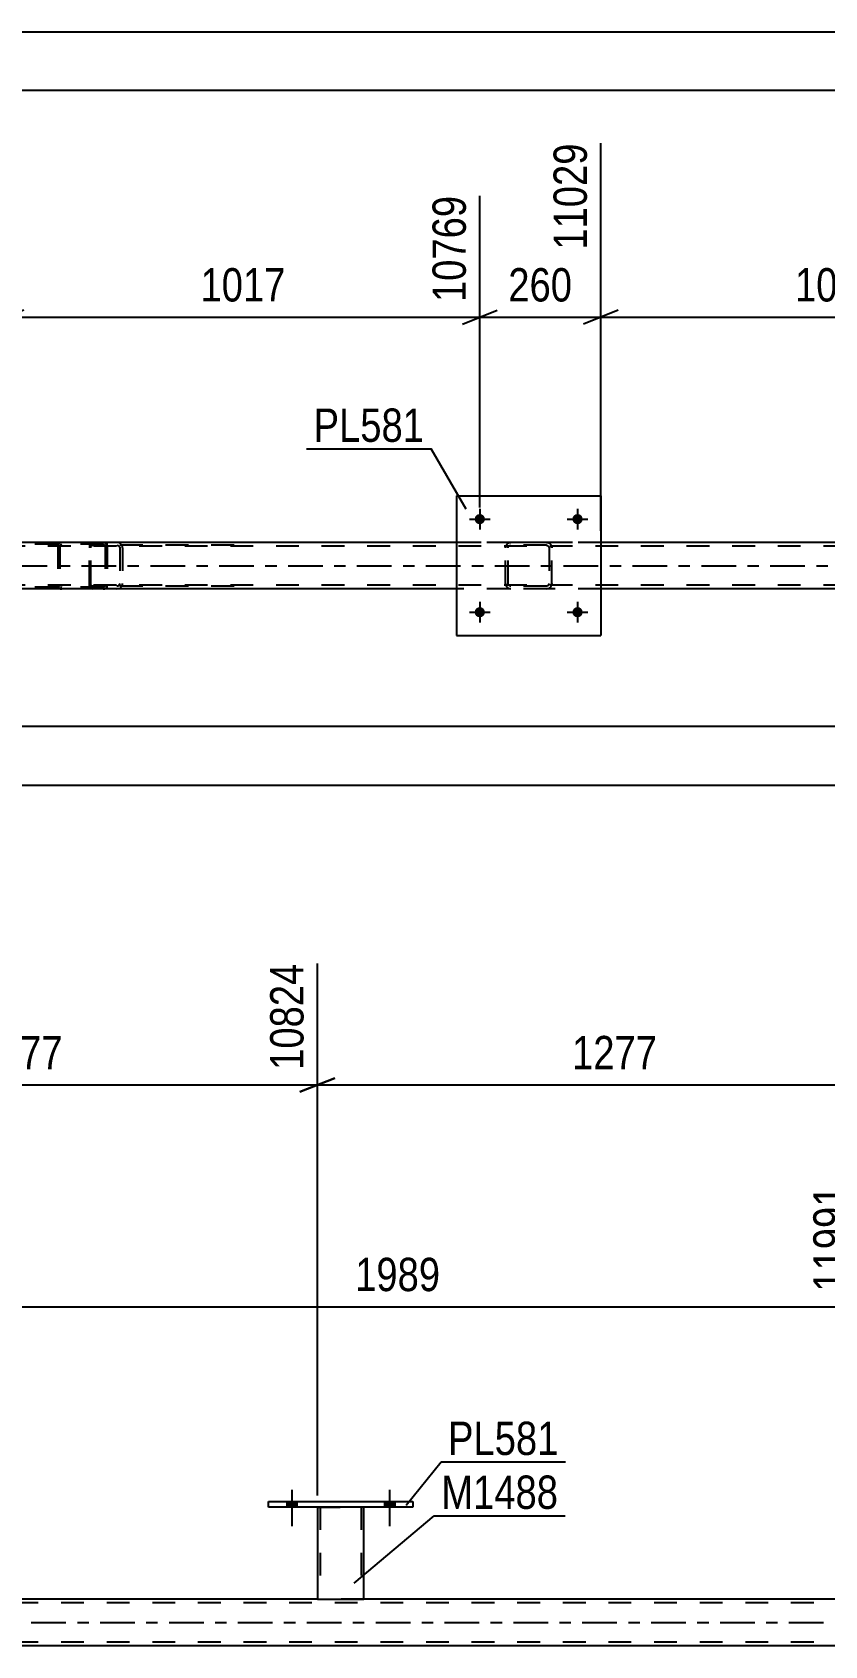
# Model space of a CAD drawing. Header units: millimetres. Extents: x 0 to 841, y 0 to 594.
# Drawn here: x 480.4 to 548.5, y 455.4 to 594 of the extents above; entities that cross this region are included whole.
import ezdxf

# ---------------------------------------------------------------- set-up
doc = ezdxf.new("R2010")
doc.units = ezdxf.units.MM
doc.linetypes.add('DXK_LINE_DOT2', pattern=[3.9198, 1.9599, -1.9599])
doc.linetypes.add('DXK_LINE_DOT3', pattern=[5.9187, 2.979, -0.9799, 0.9799, -0.9799])
doc.styles.add('Arial Narrow', font='ARIALN.TTF', dxfattribs={"height": 0.2})

# ---------------------------------------------------------------- blocks, each defined once
blk = doc.blocks.new('Unknown-815137708-1135')
at = {"color": 5, "linetype": 'Continuous'}
for p, q in [((841, 594), (0, 594)), ((836, 589), (5, 589))]:
    blk.add_line(p, q, dxfattribs=at)
blk = doc.blocks.new('Bolt-815137708-3135 - 3128')
at = {"linetype": 'Continuous'}
for points in [[(519.29, 544.17, -1), (518.41, 544.17, -1)], [(527.69, 544.17, -1), (526.81, 544.17, -1)]]:
    blk.add_hatch(color=1, dxfattribs=at).paths.add_polyline_path(points)
at = {"color": 1, "linetype": 'Continuous'}
for p, q in [((518.85, 545.05), (518.85, 543.29)), ((527.25, 545.05), (527.25, 543.29)), ((517.97, 544.17), (519.73, 544.17)), ((526.37, 544.17), (528.13, 544.17))]:
    blk.add_line(p, q, dxfattribs=at)
blk = doc.blocks.new('Part-815137708-3175 - 3128')
at = {"color": 2, "linetype": 'Continuous'}
for p, q in [((516.85, 554.17), (516.85, 542.17)), ((516.85, 554.17), (529.25, 554.17)), ((529.25, 554.17), (529.25, 542.17)), ((516.85, 542.17), (529.25, 542.17))]:
    blk.add_line(p, q, dxfattribs=at)
blk = doc.blocks.new('Part-815137708-3188 - 3128')
at = {"color": 7, "linetype": 'DXK_LINE_DOT2'}
for p, q in [((521.05, 549.69), (521.08, 549.87)), ((521.08, 549.87), (521.05, 549.69)), ((521.05, 546.65), (521.05, 549.69)), ((521.29, 549.69), (521.3, 549.78)), ((521.29, 546.65), (521.29, 549.69)), ((521.3, 549.78), (521.36, 549.86)), ((521.34, 550.13), (521.53, 550.17)), ((521.53, 550.17), (521.34, 550.13)), ((521.36, 549.86), (521.43, 549.91)), ((521.43, 549.91), (521.53, 549.93)), ((524.57, 550.17), (521.53, 550.17)), ((524.57, 549.93), (521.53, 549.93)), ((524.57, 550.17), (524.75, 550.13)), ((524.75, 550.13), (524.57, 550.17)), ((524.57, 549.93), (524.66, 549.91)), ((524.66, 549.91), (524.73, 549.86)), ((524.73, 549.86), (524.79, 549.78)), ((524.79, 549.78), (524.81, 549.69)), ((524.81, 549.69), (524.81, 546.65)), ((525.01, 549.87), (525.05, 549.69)), ((525.05, 549.69), (525.01, 549.87)), ((525.05, 546.65), (525.05, 549.69)), ((521.08, 546.46), (521.05, 546.65)), ((521.05, 546.65), (521.08, 546.46)), ((521.3, 546.55), (521.29, 546.65)), ((521.36, 546.48), (521.3, 546.55)), ((521.53, 546.17), (521.34, 546.2)), ((521.34, 546.2), (521.53, 546.17)), ((521.43, 546.42), (521.36, 546.48)), ((521.53, 546.41), (521.43, 546.42)), ((524.57, 546.41), (521.53, 546.41)), ((524.66, 546.42), (524.57, 546.41)), ((524.75, 546.2), (524.57, 546.17)), ((524.57, 546.17), (524.75, 546.2)), ((524.73, 546.48), (524.66, 546.42)), ((524.79, 546.55), (524.73, 546.48)), ((524.81, 546.65), (524.79, 546.55)), ((525.05, 546.65), (525.01, 546.46)), ((525.01, 546.46), (525.05, 546.65)), ((524.57, 546.17), (521.53, 546.17))]:
    blk.add_line(p, q, dxfattribs=at)
at = {"color": 7, "linetype": 'DXK_LINE_DOT3'}
blk.add_line((523.05, 548.17), (523.05, 548.17), dxfattribs=at)
at = {"color": 7, "linetype": 'DXK_LINE_DOT2'}
for centre, start, end in [((521.53, 549.69), 112.5, 157.5), ((521.53, 549.69), 112.5, 157.5), ((524.57, 549.69), 22.5, 67.5), ((524.57, 549.69), 22.5, 67.5), ((521.53, 546.65), 202.5, 247.5), ((521.53, 546.65), 202.5, 247.5), ((524.57, 546.65), 292.5, 337.5), ((524.57, 546.65), 292.5, 337.5)]:
    blk.add_arc(centre, 0.48, start, end, dxfattribs=at)
blk = doc.blocks.new('Part-815137708-3220 - 3128')
at = {"color": 7, "linetype": 'DXK_LINE_DOT2'}
for p, q in [((486.5, 550.17), (471.18, 550.17)), ((486.5, 550.01), (471.18, 550.01)), ((482.61, 549.97), (482.59, 549.85)), ((482.59, 549.85), (482.59, 546.49)), ((482.76, 549.85), (482.77, 549.91)), ((482.76, 549.85), (482.76, 546.49)), ((482.77, 549.91), (482.81, 549.96)), ((482.93, 550.17), (482.8, 550.14)), ((482.81, 549.96), (482.86, 549.99)), ((482.86, 549.99), (482.93, 550.01)), ((486.63, 550.14), (486.5, 550.17)), ((486.5, 550.01), (486.57, 549.99)), ((486.57, 549.99), (486.59, 549.98)), ((486.59, 549.98), (486.62, 549.96)), ((486.62, 549.96), (486.66, 549.91)), ((486.66, 549.91), (486.67, 549.85)), ((486.67, 549.85), (486.67, 546.49)), ((486.84, 549.85), (486.82, 549.97)), ((486.84, 549.85), (486.84, 546.49)), ((486.5, 546.33), (471.18, 546.33)), ((482.59, 546.49), (482.61, 546.36)), ((482.77, 546.43), (482.76, 546.49)), ((482.81, 546.37), (482.77, 546.43)), ((482.81, 546.37), (482.84, 546.35)), ((482.84, 546.35), (482.86, 546.34)), ((482.86, 546.34), (482.93, 546.33)), ((486.57, 546.34), (486.5, 546.33)), ((486.62, 546.37), (486.57, 546.34)), ((486.66, 546.43), (486.62, 546.37)), ((486.67, 546.49), (486.66, 546.43)), ((486.82, 546.36), (486.84, 546.49)), ((486.5, 546.17), (471.18, 546.17)), ((482.8, 546.19), (482.93, 546.17)), ((486.5, 546.17), (486.63, 546.19))]:
    blk.add_line(p, q, dxfattribs=at)
for centre, start, end in [((482.92, 549.83), 110.7583, 155.68), ((486.52, 549.83), 24.32, 69.2417), ((482.92, 546.5), 204.32, 249.2417), ((486.52, 546.5), 290.7583, 335.68)]:
    blk.add_arc(centre, 0.331, start, end, dxfattribs=at)
blk = doc.blocks.new('Bolt-815137708-3240 - 3128')
at = {"linetype": 'Continuous'}
for points in [[(519.29, 552.17, -1), (518.41, 552.17, -1)], [(527.69, 552.17, -1), (526.81, 552.17, -1)]]:
    blk.add_hatch(color=1, dxfattribs=at).paths.add_polyline_path(points)
at = {"color": 1, "linetype": 'Continuous'}
for p, q in [((517.97, 552.17), (519.73, 552.17)), ((518.85, 553.05), (518.85, 551.29)), ((526.37, 552.17), (528.13, 552.17)), ((527.25, 553.05), (527.25, 551.29))]:
    blk.add_line(p, q, dxfattribs=at)
blk = doc.blocks.new('Part-815137708-3280 - 3128')
at = {"color": 7, "linetype": 'DXK_LINE_DOT2'}
for p, q in [((485.32, 549.87), (485.3, 549.69)), ((485.3, 546.65), (485.3, 549.69)), ((485.38, 550.03), (485.32, 549.87)), ((485.47, 550.13), (485.38, 550.03)), ((485.43, 549.69), (485.44, 549.78)), ((485.43, 546.65), (485.43, 549.69)), ((485.44, 549.78), (485.47, 549.86)), ((485.57, 550.17), (485.47, 550.13)), ((485.47, 549.86), (485.52, 549.91)), ((485.52, 549.91), (485.57, 549.93)), ((497.73, 550.17), (485.57, 550.17)), ((497.73, 549.93), (485.57, 549.93)), ((486.84, 549.93), (486.84, 550.17)), ((487.85, 550.13), (487.66, 550.17)), ((487.66, 549.93), (487.76, 549.91)), ((487.76, 549.91), (487.84, 549.86)), ((487.84, 549.86), (487.89, 549.78)), ((487.89, 549.78), (487.91, 549.69)), ((487.91, 549.69), (487.91, 546.65)), ((488.15, 549.77), (488.12, 549.87)), ((488.16, 549.69), (488.15, 549.77)), ((488.16, 549.69), (488.16, 546.65)), ((485.32, 546.46), (485.3, 546.65)), ((485.37, 546.34), (485.32, 546.46)), ((485.38, 546.31), (485.37, 546.34)), ((485.38, 546.31), (485.47, 546.2)), ((485.44, 546.55), (485.43, 546.65)), ((485.47, 546.48), (485.44, 546.55)), ((485.52, 546.42), (485.47, 546.48)), ((485.47, 546.2), (485.57, 546.17)), ((485.57, 546.41), (485.52, 546.42)), ((497.73, 546.41), (485.57, 546.41)), ((486.84, 546.17), (486.84, 546.41)), ((487.76, 546.42), (487.66, 546.41)), ((487.66, 546.17), (487.85, 546.2)), ((487.84, 546.48), (487.76, 546.42)), ((487.89, 546.55), (487.84, 546.48)), ((487.91, 546.65), (487.89, 546.55)), ((488.12, 546.46), (488.15, 546.56)), ((488.15, 546.56), (488.16, 546.65)), ((497.73, 546.17), (485.57, 546.17))]:
    blk.add_line(p, q, dxfattribs=at)
for centre, start, end in [((487.67, 549.67), 23.8494, 68.8059), ((487.67, 546.66), 291.1941, 336.1506)]:
    blk.add_arc(centre, 0.492, start, end, dxfattribs=at)
blk = doc.blocks.new('Part-815137708-3341 - 3128')
at = {"color": 7, "linetype": 'DXK_LINE_DOT2'}
for p, q in [((750.25, 549.85), (88.07, 549.85)), ((750.25, 550.17), (210.36, 550.17)), ((529.25, 550.17), (516.85, 550.17)), ((750.25, 546.49), (88.07, 546.49)), ((529.25, 546.17), (516.85, 546.17))]:
    blk.add_line(p, q, dxfattribs=at)
at = {"color": 2, "linetype": 'Continuous'}
for p, q in [((516.85, 550.17), (478.16, 550.17)), ((567.93, 550.17), (529.25, 550.17)), ((516.85, 546.17), (478.16, 546.17)), ((567.93, 546.17), (529.25, 546.17))]:
    blk.add_line(p, q, dxfattribs=at)
at = {"color": 7, "linetype": 'DXK_LINE_DOT3'}
blk.add_line((88.07, 548.17), (750.25, 548.17), dxfattribs=at)
blk = doc.blocks.new('Bolt-815137708-4159 - 4136')
at = {"linetype": 'Continuous'}
for points in [[(502.26, 467.28), (503.14, 467.28), (503.14, 467.76), (502.26, 467.76)], [(510.66, 467.28), (511.54, 467.28), (511.54, 467.76), (510.66, 467.76)]]:
    blk.add_hatch(color=1, dxfattribs=at).paths.add_polyline_path(points)
at = {"color": 1, "linetype": 'Continuous'}
for p, q in [((502.7, 468.76), (502.7, 465.64)), ((511.1, 468.76), (511.1, 465.64)), ((502.26, 467.76), (502.26, 467.28)), ((503.14, 467.76), (503.14, 467.28)), ((510.66, 467.76), (510.66, 467.28)), ((511.54, 467.76), (511.54, 467.28))]:
    blk.add_line(p, q, dxfattribs=at)
blk = doc.blocks.new('Bolt-815137708-4160 - 4136')
at = {"linetype": 'Continuous'}
for points in [[(502.26, 467.28), (503.14, 467.28), (503.14, 467.76), (502.26, 467.76)], [(510.66, 467.28), (511.54, 467.28), (511.54, 467.76), (510.66, 467.76)]]:
    blk.add_hatch(color=1, dxfattribs=at).paths.add_polyline_path(points)
at = {"color": 1, "linetype": 'Continuous'}
for p, q in [((502.7, 468.76), (502.7, 465.64)), ((511.1, 468.76), (511.1, 465.64)), ((502.26, 467.76), (502.26, 467.28)), ((503.14, 467.76), (503.14, 467.28)), ((510.66, 467.76), (510.66, 467.28)), ((511.54, 467.76), (511.54, 467.28))]:
    blk.add_line(p, q, dxfattribs=at)
blk = doc.blocks.new('Part-815137708-4276 - 4136')
at = {"color": 2, "linetype": 'Continuous'}
for p, q in [((500.7, 467.76), (513.1, 467.76)), ((500.7, 467.28), (500.7, 467.76)), ((513.1, 467.28), (500.7, 467.28)), ((513.1, 467.76), (513.1, 467.28))]:
    blk.add_line(p, q, dxfattribs=at)
blk = doc.blocks.new('Part-815137708-4281 - 4136')
at = {"color": 2, "linetype": 'Continuous'}
for p, q in [((504.9, 467.28), (504.9, 459.37)), ((508.9, 459.37), (508.9, 467.28)), ((504.9, 459.37), (508.9, 459.37))]:
    blk.add_line(p, q, dxfattribs=at)
at = {"color": 7, "linetype": 'DXK_LINE_DOT2'}
for p, q in [((504.9, 467.28), (508.9, 467.28)), ((504.9, 467.28), (504.9, 467.28)), ((504.9, 467.28), (504.9, 467.28)), ((505.14, 467.28), (505.14, 459.37)), ((508.66, 467.28), (508.66, 459.37)), ((508.9, 467.28), (508.9, 467.28)), ((508.9, 467.28), (508.9, 467.28)), ((508.6, 459.37), (508.64, 459.37)), ((508.6, 459.37), (508.64, 459.37)), ((508.64, 459.37), (508.66, 459.37)), ((508.64, 459.37), (508.66, 459.37))]:
    blk.add_line(p, q, dxfattribs=at)
blk = doc.blocks.new('Part-815137708-4482 - 4136')
at = {"color": 7, "linetype": 'DXK_LINE_DOT2'}
for p, q in [((735.7, 459.05), (71.92, 459.05)), ((508.9, 459.37), (504.9, 459.37)), ((735.7, 455.69), (71.92, 455.69))]:
    blk.add_line(p, q, dxfattribs=at)
at = {"color": 2, "linetype": 'Continuous'}
for p, q in [((504.9, 459.37), (457.82, 459.37)), ((555.98, 459.37), (508.9, 459.37)), ((551.57, 455.37), (472.01, 455.37))]:
    blk.add_line(p, q, dxfattribs=at)
at = {"color": 7, "linetype": 'DXK_LINE_DOT3'}
blk.add_line((71.92, 457.37), (735.7, 457.37), dxfattribs=at)
blk = doc.blocks.new('StraightDimension-815137708-15266 - 3128')
at = {"color": 7, "linetype": 'Continuous'}
for p, q in [((529.25, 551.17), (529.25, 584.46)), ((569.93, 553.17), (569.93, 579.96)), ((530.75, 570.12), (527.75, 568.92)), ((568.43, 568.92), (571.43, 570.12)), ((529.25, 569.52), (569.93, 569.52))]:
    blk.add_line(p, q, dxfattribs=at)
at = {"color": 0}
blk.add_wipeout([(553.84, 570.27), (553.84, 574.47), (545.33, 574.47), (545.33, 570.27)], dxfattribs=at)
at = {"color": 3, "style": 'Arial Narrow'}
blk.add_text('1017', height=2.863, dxfattribs=at).set_placement((545.93, 570.87))
at = {"color": 0, "linetype": 'Continuous'}
blk.add_wipeout([(569.33, 580.56), (565.13, 580.56), (565.13, 570.22), (569.33, 570.22)], dxfattribs=at)
at = {"color": 3, "linetype": 'Continuous', "style": 'Arial Narrow'}
blk.add_text('12046', height=2.863, rotation=90.0002, dxfattribs=at).set_placement((568.73, 570.82))
blk = doc.blocks.new('StraightDimension-815137708-3487 - 3128')
at = {"color": 7, "linetype": 'Continuous'}
blk.add_line((87.43, 529.32), (788.01, 529.32), dxfattribs=at)
blk = doc.blocks.new('StraightDimension-815137708-10435 - 3128')
at = {"color": 7, "linetype": 'Continuous'}
blk.add_line((88.07, 534.39), (787.37, 534.39), dxfattribs=at)
blk = doc.blocks.new('StraightDimension-815137708-15267 - 3128')
at = {"color": 7, "linetype": 'Continuous'}
for p, q in [((529.25, 551.17), (529.25, 584.46)), ((518.85, 553.17), (518.85, 579.96)), ((517.35, 568.92), (520.35, 570.12)), ((530.75, 570.12), (527.75, 568.92)), ((518.85, 569.52), (529.25, 569.52))]:
    blk.add_line(p, q, dxfattribs=at)
at = {"color": 0}
blk.add_wipeout([(527.39, 570.27), (527.39, 574.47), (520.7, 574.47), (520.7, 570.27)], dxfattribs=at)
at = {"color": 3, "style": 'Arial Narrow'}
blk.add_text('260', height=2.863, dxfattribs=at).set_placement((521.3, 570.87))
at = {"color": 0, "linetype": 'Continuous'}
blk.add_wipeout([(528.65, 585.06), (524.45, 585.06), (524.45, 574.72), (528.65, 574.72)], dxfattribs=at)
at = {"color": 3, "linetype": 'Continuous', "style": 'Arial Narrow'}
blk.add_text('11029', height=2.863, rotation=90.0002, dxfattribs=at).set_placement((528.05, 575.32))
blk = doc.blocks.new('StraightDimension-815137708-15268 - 3128')
at = {"color": 7, "linetype": 'Continuous'}
for p, q in [((478.16, 551.17), (478.16, 582.63)), ((518.85, 553.17), (518.85, 579.96)), ((479.66, 570.12), (476.66, 568.92)), ((517.35, 568.92), (520.35, 570.12)), ((478.16, 569.52), (518.85, 569.52))]:
    blk.add_line(p, q, dxfattribs=at)
at = {"color": 0}
blk.add_wipeout([(502.76, 570.27), (502.76, 574.47), (494.25, 574.47), (494.25, 570.27)], dxfattribs=at)
at = {"color": 3, "style": 'Arial Narrow'}
blk.add_text('1017', height=2.863, dxfattribs=at).set_placement((494.85, 570.87))
at = {"color": 0, "linetype": 'Continuous'}
blk.add_wipeout([(518.25, 580.56), (514.05, 580.56), (514.05, 570.22), (518.25, 570.22)], dxfattribs=at)
at = {"color": 3, "linetype": 'Continuous', "style": 'Arial Narrow'}
blk.add_text('10769', height=2.863, rotation=90.0002, dxfattribs=at).set_placement((517.65, 570.82))
blk = doc.blocks.new('StraightDimension-815137708-16447 - 4136')
at = {"color": 7, "linetype": 'Continuous'}
for p, q in [((504.9, 468.28), (504.9, 513.99)), ((453.82, 468.28), (453.82, 512.17)), ((455.32, 504.15), (452.32, 502.95)), ((453.82, 503.55), (504.9, 503.55)), ((503.4, 502.95), (506.4, 504.15))]:
    blk.add_line(p, q, dxfattribs=at)
at = {"color": 0}
blk.add_wipeout([(483.61, 504.3), (483.61, 508.5), (475.1, 508.5), (475.1, 504.3)], dxfattribs=at)
at = {"color": 3, "style": 'Arial Narrow'}
blk.add_text('1277', height=2.863, dxfattribs=at).set_placement((475.7, 504.9))
at = {"color": 0, "linetype": 'Continuous'}
blk.add_wipeout([(504.3, 514.59), (500.1, 514.59), (500.1, 504.25), (504.3, 504.25)], dxfattribs=at)
at = {"color": 3, "linetype": 'Continuous', "style": 'Arial Narrow'}
blk.add_text('10824', height=2.863, rotation=90.0002, dxfattribs=at).set_placement((503.7, 504.85))
blk = doc.blocks.new('StraightDimension-815137708-5612 - 4136')
at = {"color": 7, "linetype": 'Continuous'}
for p, q in [((472.01, 456.37), (472.01, 499.43)), ((551.57, 456.37), (551.57, 494.93)), ((473.51, 485.09), (470.51, 483.89)), ((472.01, 484.49), (551.57, 484.49)), ((550.07, 483.89), (553.07, 485.09))]:
    blk.add_line(p, q, dxfattribs=at)
at = {"color": 0}
blk.add_wipeout([(516.05, 485.24), (516.05, 489.44), (507.54, 489.44), (507.54, 485.24)], dxfattribs=at)
at = {"color": 3, "style": 'Arial Narrow'}
blk.add_text('1989', height=2.863, dxfattribs=at).set_placement((508.14, 485.84))
at = {"color": 0, "linetype": 'Continuous'}
blk.add_wipeout([(550.97, 495.53), (546.77, 495.53), (546.77, 485.19), (550.97, 485.19)], dxfattribs=at)
at = {"color": 3, "linetype": 'Continuous', "style": 'Arial Narrow'}
blk.add_text('11991', height=2.863, rotation=90.0002, dxfattribs=at).set_placement((550.37, 485.79))
blk = doc.blocks.new('StraightDimension-815137708-16446 - 4136')
at = {"color": 7, "linetype": 'Continuous'}
for p, q in [((504.9, 468.28), (504.9, 513.99)), ((555.98, 468.28), (555.98, 513.99)), ((506.4, 504.15), (503.4, 502.95)), ((504.9, 503.55), (555.98, 503.55)), ((554.48, 502.95), (557.48, 504.15))]:
    blk.add_line(p, q, dxfattribs=at)
at = {"color": 0}
blk.add_wipeout([(534.69, 504.3), (534.69, 508.5), (526.18, 508.5), (526.18, 504.3)], dxfattribs=at)
at = {"color": 3, "style": 'Arial Narrow'}
blk.add_text('1277', height=2.863, dxfattribs=at).set_placement((526.78, 504.9))
at = {"color": 0, "linetype": 'Continuous'}
blk.add_wipeout([(555.38, 514.59), (551.18, 514.59), (551.18, 504.25), (555.38, 504.25)], dxfattribs=at)
at = {"color": 3, "linetype": 'Continuous', "style": 'Arial Narrow'}
blk.add_text('12101', height=2.863, rotation=90.0002, dxfattribs=at).set_placement((554.78, 504.85))
blk = doc.blocks.new('Mark-815137708-3171 - 3128')
at = {"color": 0}
blk.add_wipeout([(514.08, 558.81), (514.08, 561.81), (504.57, 561.81), (504.57, 558.81)], dxfattribs=at)
blk.add_wipeout([(514.08, 558.81), (514.08, 561.81), (504.57, 561.81), (504.57, 558.81)], dxfattribs=at)
at = {"color": 30, "linetype": 'Continuous'}
for p in [(503.97, 558.21), (517.68, 553.02)]:
    blk.add_line(p, (514.68, 558.21), dxfattribs=at)
at = {"color": 3, "style": 'Arial Narrow'}
blk.add_text('PL581', height=2.863, dxfattribs=at).set_placement((504.57, 558.81))
blk = doc.blocks.new('Mark-815137708-4272 - 4136')
at = {"color": 0}
blk.add_wipeout([(525.62, 471.76), (525.62, 474.76), (516.12, 474.76), (516.12, 471.76)], dxfattribs=at)
blk.add_wipeout([(525.62, 471.76), (525.62, 474.76), (516.12, 474.76), (516.12, 471.76)], dxfattribs=at)
at = {"color": 30, "linetype": 'Continuous'}
for p, q in [((512.52, 467.44), (515.52, 471.16)), ((515.52, 471.16), (526.22, 471.16))]:
    blk.add_line(p, q, dxfattribs=at)
at = {"color": 3, "style": 'Arial Narrow'}
blk.add_text('PL581', height=2.863, dxfattribs=at).set_placement((516.12, 471.76))
blk = doc.blocks.new('Mark-815137708-4277 - 4136')
at = {"color": 0}
blk.add_wipeout([(525.59, 467.13), (525.59, 470.13), (515.54, 470.13), (515.54, 467.13)], dxfattribs=at)
blk.add_wipeout([(525.59, 467.13), (525.59, 470.13), (515.54, 470.13), (515.54, 467.13)], dxfattribs=at)
at = {"color": 30, "linetype": 'Continuous'}
for p, q in [((508.06, 460.75), (514.94, 466.53)), ((514.94, 466.53), (526.19, 466.53))]:
    blk.add_line(p, q, dxfattribs=at)
at = {"color": 3, "style": 'Arial Narrow'}
blk.add_text('M1488', height=2.863, dxfattribs=at).set_placement((515.54, 467.13))

msp = doc.modelspace()

# ---------------------------------------------------------------- block references
for name in ['Unknown-815137708-1135', 'Part-815137708-3175 - 3128', 'Part-815137708-3341 - 3128', 'Bolt-815137708-3240 - 3128', 'Part-815137708-3220 - 3128', 'Part-815137708-3280 - 3128', 'Part-815137708-3188 - 3128', 'Bolt-815137708-3135 - 3128', 'Bolt-815137708-4159 - 4136', 'Bolt-815137708-4160 - 4136', 'Part-815137708-4276 - 4136', 'Part-815137708-4281 - 4136', 'Part-815137708-4482 - 4136']:
    msp.add_blockref(name, (0, 0))

# ---------------------------------------------------------------- next in the draw order: block references
for name in ['StraightDimension-815137708-15266 - 3128', 'StraightDimension-815137708-3487 - 3128', 'StraightDimension-815137708-16447 - 4136']:
    msp.add_blockref(name, (0, 0))

# ---------------------------------------------------------------- next in the draw order: block references
for name in ['StraightDimension-815137708-15267 - 3128', 'StraightDimension-815137708-10435 - 3128', 'StraightDimension-815137708-5612 - 4136']:
    msp.add_blockref(name, (0, 0))

# ---------------------------------------------------------------- next in the draw order: block references
for name in ['StraightDimension-815137708-15268 - 3128', 'StraightDimension-815137708-16446 - 4136']:
    msp.add_blockref(name, (0, 0))

# ---------------------------------------------------------------- next in the draw order: block references
for name in ['Mark-815137708-3171 - 3128', 'Mark-815137708-4272 - 4136']:
    msp.add_blockref(name, (0, 0))

# ---------------------------------------------------------------- next in the draw order: block references
msp.add_blockref('Mark-815137708-4277 - 4136', (0, 0))

doc.saveas('drawing.dxf')
